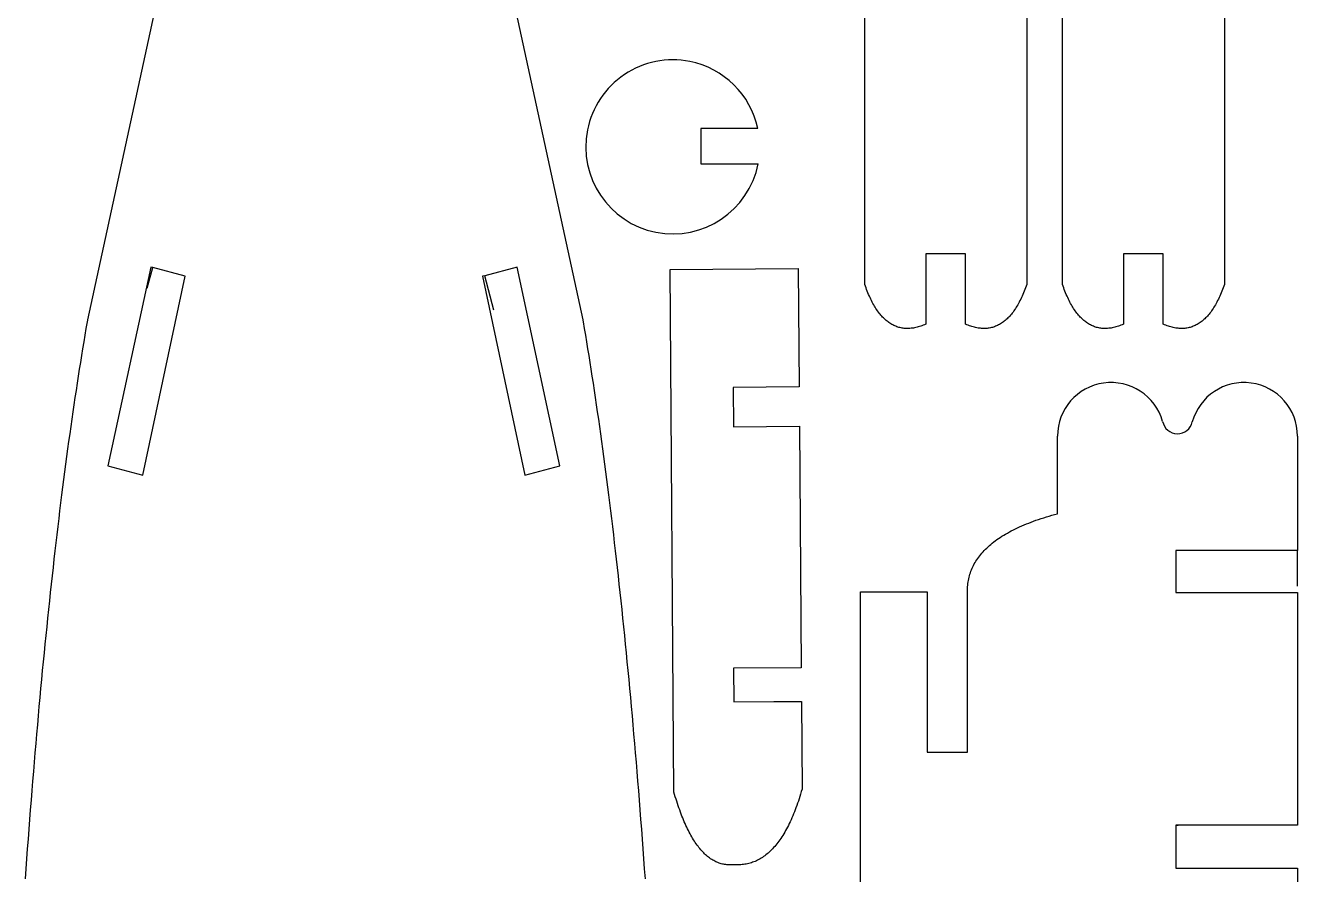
# Model space of a CAD drawing. Extents: x 0 to 450, y 0 to 350.
# Drawn here: x 158.4 to 265.2, y 162.7 to 234 of the extents above; entities that cross this region are included whole.
import ezdxf

# ---------------------------------------------------------------- set-up
doc = ezdxf.new("R2010")
doc.units = 0
doc.header["$MEASUREMENT"] = 0
doc.layers.add('DEFAULT', color=7, linetype='Continuous')

msp = doc.modelspace()

# ---------------------------------------------------------------- linework, layer by layer
at = {"layer": 'DEFAULT'}
for p, q in [((228.8262, 212.2353), (228.8262, 330.1474)), ((242.4196, 330.1474), (242.4196, 212.2353)), ((245.4211, 212.2353), (245.4211, 330.1474)), ((259.0146, 330.1474), (259.0146, 212.2353)), ((163.5962, 209.272), (175.6911, 264.9446)), ((193.0534, 264.9446), (205.1483, 209.272)), ((219.8549, 225.3177), (215.0686, 225.3177)), ((215.0686, 225.3177), (215.0686, 222.3668)), ((215.0686, 222.3668), (219.879, 222.3668)), ((237.2969, 214.8098), (233.9487, 214.8098)), ((233.9487, 214.8098), (233.9487, 208.8884)), ((237.2969, 209.0014), (237.2969, 214.8098)), ((253.8919, 214.8098), (250.5437, 214.8098)), ((250.5437, 214.8098), (250.5437, 208.8884)), ((253.8919, 209.0014), (253.8919, 214.8098)), ((168.8831, 213.6947), (165.2848, 197.0002)), ((168.5894, 211.909), (169.0555, 213.6485)), ((169.0555, 213.6485), (168.8831, 213.6947)), ((171.7772, 212.9193), (169.0555, 213.6485)), ((199.6403, 213.6947), (196.9186, 212.9655)), ((203.2386, 197.0002), (199.6403, 213.6947)), ((168.2232, 196.2128), (171.7772, 212.9193)), ((196.9186, 212.9655), (196.7463, 212.9193)), ((196.7463, 212.9193), (200.3002, 196.2128)), ((197.6951, 210.0677), (196.9186, 212.9655)), ((212.4824, 213.4794), (223.2364, 213.559)), ((212.8068, 169.6183), (212.4824, 213.4794)), ((223.2364, 213.559), (223.31, 203.6248)), ((228.8786, 212.0854), (228.8262, 212.2353)), ((228.9319, 211.9386), (228.8786, 212.0854)), ((228.9859, 211.7949), (228.9319, 211.9386)), ((229.0409, 211.6543), (228.9859, 211.7949)), ((229.0968, 211.5168), (229.0409, 211.6543)), ((229.1536, 211.3824), (229.0968, 211.5168)), ((242.1489, 211.5168), (242.0921, 211.3824)), ((242.2048, 211.6543), (242.1489, 211.5168)), ((242.2598, 211.7949), (242.2048, 211.6543)), ((242.3139, 211.9386), (242.2598, 211.7949)), ((242.3672, 212.0854), (242.3139, 211.9386)), ((242.4196, 212.2353), (242.3672, 212.0854)), ((245.4735, 212.0854), (245.4211, 212.2353)), ((245.5268, 211.9386), (245.4735, 212.0854)), ((245.5809, 211.7949), (245.5268, 211.9386)), ((245.6359, 211.6543), (245.5809, 211.7949)), ((245.6918, 211.5168), (245.6359, 211.6543)), ((245.7486, 211.3824), (245.6918, 211.5168)), ((258.7439, 211.5168), (258.6871, 211.3824)), ((258.7998, 211.6543), (258.7439, 211.5168)), ((258.8548, 211.7949), (258.7998, 211.6543)), ((258.9089, 211.9386), (258.8548, 211.7949)), ((258.9622, 212.0854), (258.9089, 211.9386)), ((259.0146, 212.2353), (258.9622, 212.0854)), ((229.2113, 211.2511), (229.1536, 211.3824)), ((229.2698, 211.1229), (229.2113, 211.2511)), ((229.3292, 210.9978), (229.2698, 211.1229)), ((229.3895, 210.8758), (229.3292, 210.9978)), ((229.4507, 210.7569), (229.3895, 210.8758)), ((229.5127, 210.6411), (229.4507, 210.7569)), ((229.5756, 210.5284), (229.5127, 210.6411)), ((229.6394, 210.4188), (229.5756, 210.5284)), ((229.7041, 210.3123), (229.6394, 210.4188)), ((241.6063, 210.4188), (241.5416, 210.3123)), ((241.6701, 210.5284), (241.6063, 210.4188)), ((241.733, 210.6411), (241.6701, 210.5284)), ((241.7951, 210.7569), (241.733, 210.6411)), ((241.8562, 210.8758), (241.7951, 210.7569)), ((241.9165, 210.9978), (241.8562, 210.8758)), ((241.9759, 211.1229), (241.9165, 210.9978)), ((242.0344, 211.2511), (241.9759, 211.1229)), ((242.0921, 211.3824), (242.0344, 211.2511)), ((245.8063, 211.2511), (245.7486, 211.3824)), ((245.8648, 211.1229), (245.8063, 211.2511)), ((245.9242, 210.9978), (245.8648, 211.1229)), ((245.9845, 210.8758), (245.9242, 210.9978)), ((246.0457, 210.7569), (245.9845, 210.8758)), ((246.1077, 210.6411), (246.0457, 210.7569)), ((246.1706, 210.5284), (246.1077, 210.6411)), ((246.2344, 210.4188), (246.1706, 210.5284)), ((246.2991, 210.3123), (246.2344, 210.4188)), ((258.2013, 210.4188), (258.1366, 210.3123)), ((258.2651, 210.5284), (258.2013, 210.4188)), ((258.328, 210.6411), (258.2651, 210.5284)), ((258.39, 210.7569), (258.328, 210.6411)), ((258.4512, 210.8758), (258.39, 210.7569)), ((258.5115, 210.9978), (258.4512, 210.8758)), ((258.5709, 211.1229), (258.5115, 210.9978)), ((258.6294, 211.2511), (258.5709, 211.1229)), ((258.6871, 211.3824), (258.6294, 211.2511)), ((229.7697, 210.2089), (229.7041, 210.3123)), ((229.8361, 210.1086), (229.7697, 210.2089)), ((229.9034, 210.0114), (229.8361, 210.1086)), ((229.9716, 209.9173), (229.9034, 210.0114)), ((230.0407, 209.8262), (229.9716, 209.9173)), ((230.1106, 209.7383), (230.0407, 209.8262)), ((230.1814, 209.6535), (230.1106, 209.7383)), ((230.2531, 209.5718), (230.1814, 209.6535)), ((230.3257, 209.4931), (230.2531, 209.5718)), ((230.3992, 209.4176), (230.3257, 209.4931)), ((230.4735, 209.3452), (230.3992, 209.4176)), ((230.5487, 209.2758), (230.4735, 209.3452)), ((240.7722, 209.3452), (240.697, 209.2758)), ((240.8465, 209.4176), (240.7722, 209.3452)), ((240.92, 209.4931), (240.8465, 209.4176)), ((240.9926, 209.5718), (240.92, 209.4931)), ((241.0643, 209.6535), (240.9926, 209.5718)), ((241.1351, 209.7383), (241.0643, 209.6535)), ((241.2051, 209.8262), (241.1351, 209.7383)), ((241.2741, 209.9173), (241.2051, 209.8262)), ((241.3423, 210.0114), (241.2741, 209.9173)), ((241.4096, 210.1086), (241.3423, 210.0114)), ((241.4761, 210.2089), (241.4096, 210.1086)), ((241.5416, 210.3123), (241.4761, 210.2089)), ((246.3647, 210.2089), (246.2991, 210.3123)), ((246.4311, 210.1086), (246.3647, 210.2089)), ((246.4984, 210.0114), (246.4311, 210.1086)), ((246.5666, 209.9173), (246.4984, 210.0114)), ((246.6357, 209.8262), (246.5666, 209.9173)), ((246.7056, 209.7383), (246.6357, 209.8262)), ((246.7764, 209.6535), (246.7056, 209.7383)), ((246.8481, 209.5718), (246.7764, 209.6535)), ((246.9207, 209.4931), (246.8481, 209.5718)), ((246.9942, 209.4176), (246.9207, 209.4931)), ((247.0685, 209.3452), (246.9942, 209.4176)), ((247.1437, 209.2758), (247.0685, 209.3452)), ((257.3672, 209.3452), (257.292, 209.2758)), ((257.4415, 209.4176), (257.3672, 209.3452)), ((257.515, 209.4931), (257.4415, 209.4176)), ((257.5876, 209.5718), (257.515, 209.4931)), ((257.6593, 209.6535), (257.5876, 209.5718)), ((257.7301, 209.7383), (257.6593, 209.6535)), ((257.8, 209.8262), (257.7301, 209.7383)), ((257.869, 209.9173), (257.8, 209.8262)), ((257.9373, 210.0114), (257.869, 209.9173)), ((258.0045, 210.1086), (257.9373, 210.0114)), ((258.071, 210.2089), (258.0045, 210.1086)), ((258.1366, 210.3123), (258.071, 210.2089)), ((163.3748, 207.9716), (163.4693, 208.5318)), ((163.4693, 208.5318), (163.5644, 209.0876)), ((163.5644, 209.0876), (163.5882, 209.2259)), ((163.5882, 209.2259), (163.5942, 209.2605)), ((163.5942, 209.2605), (163.5957, 209.2691)), ((163.5957, 209.2691), (163.5962, 209.272)), ((205.1483, 209.272), (205.1488, 209.2691)), ((205.1488, 209.2691), (205.1503, 209.2605)), ((205.1503, 209.2605), (205.1563, 209.2259)), ((205.1563, 209.2259), (205.1801, 209.0876)), ((205.1801, 209.0876), (205.2752, 208.5318)), ((205.2752, 208.5318), (205.3697, 207.9716)), ((230.6248, 209.2096), (230.5487, 209.2758)), ((230.7018, 209.1465), (230.6248, 209.2096)), ((230.7796, 209.0864), (230.7018, 209.1465)), ((230.8583, 209.0295), (230.7796, 209.0864)), ((230.938, 208.9757), (230.8583, 209.0295)), ((231.0184, 208.9249), (230.938, 208.9757)), ((231.0998, 208.8773), (231.0184, 208.9249)), ((231.182, 208.8327), (231.0998, 208.8773)), ((231.2651, 208.7913), (231.182, 208.8327)), ((231.3491, 208.7529), (231.2651, 208.7913)), ((231.434, 208.7177), (231.3491, 208.7529)), ((231.5197, 208.6855), (231.434, 208.7177)), ((231.6064, 208.6564), (231.5197, 208.6855)), ((231.6939, 208.6305), (231.6064, 208.6564)), ((231.7823, 208.6076), (231.6939, 208.6305)), ((231.8715, 208.5879), (231.7823, 208.6076)), ((231.9616, 208.5712), (231.8715, 208.5879)), ((232.0527, 208.5576), (231.9616, 208.5712)), ((232.1446, 208.5471), (232.0527, 208.5576)), ((232.2373, 208.5398), (232.1446, 208.5471)), ((232.331, 208.5355), (232.2373, 208.5398)), ((232.4255, 208.5343), (232.331, 208.5355)), ((232.5209, 208.5362), (232.4255, 208.5343)), ((232.6172, 208.5413), (232.5209, 208.5362)), ((232.7143, 208.5494), (232.6172, 208.5413)), ((232.8124, 208.5606), (232.7143, 208.5494)), ((232.9113, 208.5749), (232.8124, 208.5606)), ((233.0111, 208.5923), (232.9113, 208.5749)), ((233.1117, 208.6128), (233.0111, 208.5923)), ((233.2133, 208.6364), (233.1117, 208.6128)), ((233.3157, 208.6631), (233.2133, 208.6364)), ((233.419, 208.693), (233.3157, 208.6631)), ((233.5232, 208.7259), (233.419, 208.693)), ((233.6283, 208.7619), (233.5232, 208.7259)), ((233.7342, 208.801), (233.6283, 208.7619)), ((233.841, 208.8431), (233.7342, 208.801)), ((233.9487, 208.8884), (233.841, 208.8431)), ((237.297, 208.8884), (237.297, 209.0014)), ((237.4047, 208.8431), (237.297, 208.8884)), ((237.5115, 208.801), (237.4047, 208.8431)), ((237.6175, 208.7619), (237.5115, 208.801)), ((237.7225, 208.7259), (237.6175, 208.7619)), ((237.8267, 208.693), (237.7225, 208.7259)), ((237.93, 208.6631), (237.8267, 208.693)), ((238.0324, 208.6364), (237.93, 208.6631)), ((238.134, 208.6128), (238.0324, 208.6364)), ((238.2346, 208.5923), (238.134, 208.6128)), ((238.3344, 208.5749), (238.2346, 208.5923)), ((238.4333, 208.5606), (238.3344, 208.5749)), ((238.5314, 208.5494), (238.4333, 208.5606)), ((238.6285, 208.5413), (238.5314, 208.5494)), ((238.7248, 208.5362), (238.6285, 208.5413)), ((238.8202, 208.5343), (238.7248, 208.5362)), ((238.9147, 208.5355), (238.8202, 208.5343)), ((239.0084, 208.5398), (238.9147, 208.5355)), ((239.1012, 208.5471), (239.0084, 208.5398)), ((239.1931, 208.5576), (239.1012, 208.5471)), ((239.2841, 208.5712), (239.1931, 208.5576)), ((239.3742, 208.5879), (239.2841, 208.5712)), ((239.4635, 208.6076), (239.3742, 208.5879)), ((239.5518, 208.6305), (239.4635, 208.6076)), ((239.6393, 208.6564), (239.5518, 208.6305)), ((239.726, 208.6855), (239.6393, 208.6564)), ((239.8117, 208.7177), (239.726, 208.6855)), ((239.8966, 208.7529), (239.8117, 208.7177)), ((239.9806, 208.7913), (239.8966, 208.7529)), ((240.0637, 208.8327), (239.9806, 208.7913)), ((240.1459, 208.8773), (240.0637, 208.8327)), ((240.2273, 208.9249), (240.1459, 208.8773)), ((240.3078, 208.9757), (240.2273, 208.9249)), ((240.3874, 209.0295), (240.3078, 208.9757)), ((240.4661, 209.0864), (240.3874, 209.0295)), ((240.5439, 209.1465), (240.4661, 209.0864)), ((240.6209, 209.2096), (240.5439, 209.1465)), ((240.697, 209.2758), (240.6209, 209.2096)), ((247.2198, 209.2096), (247.1437, 209.2758)), ((247.2968, 209.1465), (247.2198, 209.2096)), ((247.3746, 209.0864), (247.2968, 209.1465)), ((247.4533, 209.0295), (247.3746, 209.0864)), ((247.5329, 208.9757), (247.4533, 209.0295)), ((247.6134, 208.9249), (247.5329, 208.9757)), ((247.6948, 208.8773), (247.6134, 208.9249)), ((247.777, 208.8327), (247.6948, 208.8773)), ((247.8601, 208.7913), (247.777, 208.8327)), ((247.9441, 208.7529), (247.8601, 208.7913)), ((248.029, 208.7177), (247.9441, 208.7529)), ((248.1147, 208.6855), (248.029, 208.7177)), ((248.2014, 208.6564), (248.1147, 208.6855)), ((248.2889, 208.6305), (248.2014, 208.6564)), ((248.3772, 208.6076), (248.2889, 208.6305)), ((248.4665, 208.5879), (248.3772, 208.6076)), ((248.5566, 208.5712), (248.4665, 208.5879)), ((248.6476, 208.5576), (248.5566, 208.5712)), ((248.7395, 208.5471), (248.6476, 208.5576)), ((248.8323, 208.5398), (248.7395, 208.5471)), ((248.926, 208.5355), (248.8323, 208.5398)), ((249.0205, 208.5343), (248.926, 208.5355)), ((249.1159, 208.5362), (249.0205, 208.5343)), ((249.2122, 208.5413), (249.1159, 208.5362)), ((249.3093, 208.5494), (249.2122, 208.5413)), ((249.4074, 208.5606), (249.3093, 208.5494)), ((249.5063, 208.5749), (249.4074, 208.5606)), ((249.6061, 208.5923), (249.5063, 208.5749)), ((249.7067, 208.6128), (249.6061, 208.5923)), ((249.8083, 208.6364), (249.7067, 208.6128)), ((249.9107, 208.6631), (249.8083, 208.6364)), ((250.014, 208.693), (249.9107, 208.6631)), ((250.1182, 208.7259), (250.014, 208.693)), ((250.2232, 208.7619), (250.1182, 208.7259)), ((250.3292, 208.801), (250.2232, 208.7619)), ((250.436, 208.8431), (250.3292, 208.801)), ((250.5437, 208.8884), (250.436, 208.8431)), ((253.892, 208.8884), (253.892, 209.0014)), ((253.9997, 208.8431), (253.892, 208.8884)), ((254.1065, 208.801), (253.9997, 208.8431)), ((254.2125, 208.7619), (254.1065, 208.801)), ((254.3175, 208.7259), (254.2125, 208.7619)), ((254.4217, 208.693), (254.3175, 208.7259)), ((254.525, 208.6631), (254.4217, 208.693)), ((254.6274, 208.6364), (254.525, 208.6631)), ((254.729, 208.6128), (254.6274, 208.6364)), ((254.8296, 208.5923), (254.729, 208.6128)), ((254.9294, 208.5749), (254.8296, 208.5923)), ((255.0283, 208.5606), (254.9294, 208.5749)), ((255.1264, 208.5494), (255.0283, 208.5606)), ((255.2235, 208.5413), (255.1264, 208.5494)), ((255.3198, 208.5362), (255.2235, 208.5413)), ((255.4152, 208.5343), (255.3198, 208.5362)), ((255.5097, 208.5355), (255.4152, 208.5343)), ((255.6034, 208.5398), (255.5097, 208.5355)), ((255.6962, 208.5471), (255.6034, 208.5398)), ((255.788, 208.5576), (255.6962, 208.5471)), ((255.8791, 208.5712), (255.788, 208.5576)), ((255.9692, 208.5879), (255.8791, 208.5712)), ((256.0585, 208.6076), (255.9692, 208.5879)), ((256.1468, 208.6305), (256.0585, 208.6076)), ((256.2343, 208.6564), (256.1468, 208.6305)), ((256.321, 208.6855), (256.2343, 208.6564)), ((256.4067, 208.7177), (256.321, 208.6855)), ((256.4916, 208.7529), (256.4067, 208.7177)), ((256.5756, 208.7913), (256.4916, 208.7529)), ((256.6587, 208.8327), (256.5756, 208.7913)), ((256.7409, 208.8773), (256.6587, 208.8327)), ((256.8223, 208.9249), (256.7409, 208.8773)), ((256.9028, 208.9757), (256.8223, 208.9249)), ((256.9824, 209.0295), (256.9028, 208.9757)), ((257.0611, 209.0864), (256.9824, 209.0295)), ((257.1389, 209.1465), (257.0611, 209.0864)), ((257.2159, 209.2096), (257.1389, 209.1465)), ((257.292, 209.2758), (257.2159, 209.2096)), ((163.1873, 206.8384), (163.2807, 207.4071)), ((163.2807, 207.4071), (163.3748, 207.9716)), ((205.3697, 207.9716), (205.4637, 207.4071)), ((205.4637, 207.4071), (205.5572, 206.8384)), ((163.0019, 205.688), (163.0943, 206.2653)), ((163.0943, 206.2653), (163.1873, 206.8384)), ((205.5572, 206.8384), (205.6502, 206.2653)), ((205.6502, 206.2653), (205.7426, 205.688)), ((162.8186, 204.5203), (162.91, 205.1063)), ((162.91, 205.1063), (163.0019, 205.688)), ((205.7426, 205.688), (205.8345, 205.1063)), ((205.8345, 205.1063), (205.9259, 204.5203)), ((162.7278, 203.9301), (162.8186, 204.5203)), ((205.9259, 204.5203), (206.0167, 203.9301)), ((162.5477, 202.7366), (162.6375, 203.3355)), ((162.6375, 203.3355), (162.7278, 203.9301)), ((206.0167, 203.9301), (206.107, 203.3355)), ((206.107, 203.3355), (206.1968, 202.7366)), ((223.31, 203.6248), (217.785, 203.584)), ((217.785, 203.584), (217.8094, 200.2915)), ((162.3697, 201.526), (162.4584, 202.1334)), ((162.4584, 202.1334), (162.5477, 202.7366)), ((206.1968, 202.7366), (206.2861, 202.1334)), ((206.2861, 202.1334), (206.3748, 201.526)), ((162.1938, 200.298), (162.2815, 200.9142)), ((162.2815, 200.9142), (162.3697, 201.526)), ((206.3748, 201.526), (206.463, 200.9142)), ((206.463, 200.9142), (206.5507, 200.298)), ((162.1067, 199.6776), (162.1938, 200.298)), ((206.5507, 200.298), (206.6378, 199.6776)), ((217.8094, 200.2915), (223.3342, 200.3323)), ((223.3342, 200.3323), (223.4842, 180.054)), ((161.934, 198.424), (162.0201, 199.053)), ((162.0201, 199.053), (162.1067, 199.6776)), ((206.6378, 199.6776), (206.7244, 199.053)), ((206.7244, 199.053), (206.8105, 198.424)), ((245.0045, 192.9871), (245.0045, 199.497)), ((265.1612, 199.497), (265.1612, 189.8921)), ((161.7634, 197.1531), (161.8484, 197.7907)), ((161.8484, 197.7907), (161.934, 198.424)), ((206.8105, 198.424), (206.896, 197.7907)), ((206.896, 197.7907), (206.9811, 197.1531)), ((161.595, 195.8651), (161.6789, 196.5113)), ((161.6789, 196.5113), (161.7634, 197.1531)), ((165.2848, 197.0002), (168.2232, 196.2128)), ((200.3002, 196.2128), (203.2386, 197.0002)), ((206.9811, 197.1531), (207.0656, 196.5113)), ((207.0656, 196.5113), (207.1495, 195.8651)), ((161.5115, 195.2146), (161.595, 195.8651)), ((207.1495, 195.8651), (207.233, 195.2146)), ((161.3462, 193.9007), (161.4286, 194.5598)), ((161.4286, 194.5598), (161.5115, 195.2146)), ((207.233, 195.2146), (207.3159, 194.5598)), ((207.3159, 194.5598), (207.3983, 193.9007)), ((161.2644, 193.2373), (161.3462, 193.9007)), ((207.3983, 193.9007), (207.4801, 193.2373)), ((161.1023, 191.8976), (161.183, 192.5696)), ((161.183, 192.5696), (161.2644, 193.2373)), ((207.4801, 193.2373), (207.5614, 192.5696)), ((207.5614, 192.5696), (207.6422, 191.8976)), ((242.5892, 192.2009), (242.789, 192.2782)), ((242.789, 192.2782), (242.9927, 192.3543)), ((242.9927, 192.3543), (243.2004, 192.4293)), ((243.2004, 192.4293), (243.412, 192.5031)), ((243.412, 192.5031), (243.6276, 192.5757)), ((243.6276, 192.5757), (243.8471, 192.6472)), ((243.8471, 192.6472), (244.0706, 192.7175)), ((244.0706, 192.7175), (244.2981, 192.7866)), ((244.2981, 192.7866), (244.5296, 192.8546)), ((244.5296, 192.8546), (244.765, 192.9214)), ((244.765, 192.9214), (245.0045, 192.9871)), ((160.9423, 190.5408), (161.022, 191.2215)), ((161.022, 191.2215), (161.1023, 191.8976)), ((207.6422, 191.8976), (207.7225, 191.2215)), ((207.7225, 191.2215), (207.8022, 190.5408)), ((240.3471, 191.0901), (240.4963, 191.1825)), ((240.4963, 191.1825), (240.6494, 191.2738)), ((240.6494, 191.2738), (240.8064, 191.3639)), ((240.8064, 191.3639), (240.9672, 191.4528)), ((240.9672, 191.4528), (241.1318, 191.5406)), ((241.1318, 191.5406), (241.3004, 191.6272)), ((241.3004, 191.6272), (241.4728, 191.7127)), ((241.4728, 191.7127), (241.6491, 191.7969)), ((241.6491, 191.7969), (241.8293, 191.88)), ((241.8293, 191.88), (242.0134, 191.962)), ((242.0134, 191.962), (242.2014, 192.0428)), ((242.2014, 192.0428), (242.3934, 192.1224)), ((242.3934, 192.1224), (242.5892, 192.2009)), ((160.863, 189.8559), (160.9423, 190.5408)), ((207.8022, 190.5408), (207.8814, 189.8559)), ((238.9573, 189.9965), (239.0647, 190.1018)), ((239.0647, 190.1018), (239.1758, 190.2058)), ((239.1758, 190.2058), (239.2908, 190.3088)), ((239.2908, 190.3088), (239.4095, 190.4105)), ((239.4095, 190.4105), (239.532, 190.5111)), ((239.532, 190.5111), (239.6583, 190.6105)), ((239.6583, 190.6105), (239.7885, 190.7087)), ((239.7885, 190.7087), (239.9224, 190.8058)), ((239.9224, 190.8058), (240.0601, 190.9017)), ((240.0601, 190.9017), (240.2017, 190.9965)), ((240.2017, 190.9965), (240.3471, 191.0901)), ((160.7062, 188.4733), (160.7844, 189.1667)), ((160.7844, 189.1667), (160.863, 189.8559)), ((207.8814, 189.8559), (207.9601, 189.1667)), ((207.9601, 189.1667), (208.0383, 188.4733)), ((238.159, 188.997), (238.2328, 189.1127)), ((238.2328, 189.1127), (238.3104, 189.2273)), ((238.3104, 189.2273), (238.3916, 189.3407)), ((238.3916, 189.3407), (238.4765, 189.4529)), ((238.4765, 189.4529), (238.5652, 189.564)), ((238.5652, 189.564), (238.6576, 189.6738)), ((238.6576, 189.6738), (238.7537, 189.7826)), ((238.7537, 189.7826), (238.8536, 189.8901)), ((238.8536, 189.8901), (238.9573, 189.9965)), ((265.1529, 189.8921), (254.9294, 189.8921)), ((254.9294, 189.8921), (254.9294, 186.3703)), ((265.1529, 186.8921), (265.1529, 189.8921)), ((265.1612, 189.8921), (265.1529, 189.8921)), ((160.6286, 187.7755), (160.7062, 188.4733)), ((208.0383, 188.4733), (208.1159, 187.7755)), ((237.6604, 187.9032), (237.7011, 188.0294)), ((237.7011, 188.0294), (237.7455, 188.1544)), ((237.7455, 188.1544), (237.7936, 188.2783)), ((237.7936, 188.2783), (237.8453, 188.401)), ((237.8453, 188.401), (237.9007, 188.5225)), ((237.9007, 188.5225), (237.9598, 188.6429)), ((237.9598, 188.6429), (238.0225, 188.7621)), ((238.0225, 188.7621), (238.0889, 188.8801)), ((238.0889, 188.8801), (238.159, 188.997)), ((160.4749, 186.3669), (160.5515, 187.0733)), ((160.5515, 187.0733), (160.6286, 187.7755)), ((208.1159, 187.7755), (208.193, 187.0733)), ((208.193, 187.0733), (208.2696, 186.3669)), ((237.4644, 186.8517), (237.4763, 186.9873)), ((237.4763, 186.9873), (237.4918, 187.1216)), ((237.4918, 187.1216), (237.5108, 187.2548)), ((237.5108, 187.2548), (237.5335, 187.3868)), ((237.5335, 187.3868), (237.5598, 187.5176)), ((237.5598, 187.5176), (237.5897, 187.6473)), ((237.5897, 187.6473), (237.6232, 187.7758)), ((237.6232, 187.7758), (237.6604, 187.9032)), ((160.3989, 185.6563), (160.4749, 186.3669)), ((208.2696, 186.3669), (208.3456, 185.6563)), ((228.4626, 159.7968), (228.4626, 186.4382)), ((228.4626, 186.4382), (234.0569, 186.4382)), ((234.0569, 186.4382), (234.0569, 172.954)), ((237.4501, 186.4382), (237.4513, 186.5772)), ((237.4501, 172.954), (237.4501, 186.4382)), ((237.4513, 186.5772), (237.4561, 186.7151)), ((237.4561, 186.7151), (237.4644, 186.8517)), ((254.9294, 186.3703), (265.1612, 186.3703)), ((265.1612, 186.3703), (265.1612, 166.8404)), ((160.2484, 184.222), (160.3234, 184.9413)), ((160.3234, 184.9413), (160.3989, 185.6563)), ((208.3456, 185.6563), (208.4211, 184.9413)), ((208.4211, 184.9413), (208.4961, 184.222)), ((160.174, 183.4984), (160.2484, 184.222)), ((208.4961, 184.222), (208.5705, 183.4984)), ((160.0266, 182.0383), (160.1, 182.7704)), ((160.1, 182.7704), (160.174, 183.4984)), ((208.5705, 183.4984), (208.6444, 182.7704)), ((208.6444, 182.7704), (208.7178, 182.0383)), ((159.9538, 181.3018), (160.0266, 182.0383)), ((208.7178, 182.0383), (208.7907, 181.3018)), ((159.8096, 179.8159), (159.8814, 180.561)), ((159.8814, 180.561), (159.9538, 181.3018)), ((208.7907, 181.3018), (208.863, 180.561)), ((208.863, 180.561), (208.9348, 179.8159)), ((159.7384, 179.0664), (159.8096, 179.8159)), ((208.9348, 179.8159), (209.0061, 179.0664)), ((223.4842, 180.054), (217.8065, 180.012)), ((217.8065, 180.012), (217.8274, 177.1884)), ((159.6676, 178.3127), (159.7384, 179.0664)), ((209.0061, 179.0664), (209.0769, 178.3127)), ((159.5277, 176.7924), (159.5974, 177.5547)), ((159.5974, 177.5547), (159.6676, 178.3127)), ((209.0769, 178.3127), (209.1471, 177.5547)), ((209.1471, 177.5547), (209.2168, 176.7924)), ((159.4585, 176.0258), (159.5277, 176.7924)), ((209.2168, 176.7924), (209.286, 176.0258)), ((217.8274, 177.1884), (221.1957, 177.2133)), ((221.1958, 177.2133), (223.5052, 177.2304)), ((223.5052, 177.2304), (223.5597, 169.8555)), ((159.3218, 174.4797), (159.3899, 175.2549)), ((159.3899, 175.2549), (159.4585, 176.0258)), ((209.286, 176.0258), (209.3546, 175.2549)), ((209.3546, 175.2549), (209.4227, 174.4797)), ((159.2542, 173.7001), (159.3218, 174.4797)), ((209.4227, 174.4797), (209.4903, 173.7001)), ((159.1872, 172.9163), (159.2542, 173.7001)), ((209.4903, 173.7001), (209.5573, 172.9163)), ((159.0546, 171.3358), (159.1206, 172.1282)), ((159.1206, 172.1282), (159.1872, 172.9163)), ((209.5573, 172.9163), (209.6238, 172.1282)), ((209.6238, 172.1282), (209.6898, 171.3358)), ((234.0569, 172.954), (237.4501, 172.954)), ((158.9892, 170.539), (159.0546, 171.3358)), ((209.6898, 171.3358), (209.7553, 170.539)), ((158.9242, 169.7379), (158.9892, 170.539)), ((209.7553, 170.539), (209.8202, 169.7379)), ((223.5597, 169.8555), (223.4998, 169.6495)), ((158.796, 168.123), (158.8598, 168.9326)), ((158.8598, 168.9326), (158.9242, 169.7379)), ((209.8202, 169.7379), (209.8846, 168.9326)), ((209.8846, 168.9326), (209.9485, 168.123)), ((212.8646, 169.4183), (212.8068, 169.6183)), ((212.9231, 169.2216), (212.8646, 169.4183)), ((212.9822, 169.0283), (212.9231, 169.2216)), ((213.042, 168.8383), (212.9822, 169.0283)), ((213.1025, 168.6516), (213.042, 168.8383)), ((223.2507, 168.8596), (223.186, 168.6707)), ((223.3143, 169.052), (223.2507, 168.8596)), ((223.3771, 169.2478), (223.3143, 169.052)), ((223.4389, 169.447), (223.3771, 169.2478)), ((223.4998, 169.6495), (223.4389, 169.447)), ((158.7326, 167.3091), (158.796, 168.123)), ((209.9485, 168.123), (210.0119, 167.3091)), ((213.1636, 168.4682), (213.1025, 168.6516)), ((213.2254, 168.2881), (213.1636, 168.4682)), ((213.2878, 168.1114), (213.2254, 168.2881)), ((213.3508, 167.938), (213.2878, 168.1114)), ((213.4146, 167.7679), (213.3508, 167.938)), ((213.479, 167.6011), (213.4146, 167.7679)), ((222.8489, 167.7766), (222.7786, 167.608)), ((222.9182, 167.9486), (222.8489, 167.7766)), ((222.9866, 168.1241), (222.9182, 167.9486)), ((223.054, 168.3029), (222.9866, 168.1241)), ((223.1205, 168.4851), (223.054, 168.3029)), ((223.186, 168.6707), (223.1205, 168.4851)), ((158.6698, 166.4908), (158.7326, 167.3091)), ((210.0119, 167.3091), (210.0747, 166.4908)), ((213.5441, 167.4377), (213.479, 167.6011)), ((213.6098, 167.2775), (213.5441, 167.4377)), ((213.6763, 167.1207), (213.6098, 167.2775)), ((213.7433, 166.9672), (213.6763, 167.1207)), ((213.811, 166.8171), (213.7433, 166.9672)), ((213.8794, 166.6702), (213.811, 166.8171)), ((213.9484, 166.5267), (213.8794, 166.6702)), ((222.3375, 166.6675), (222.2607, 166.5226)), ((222.4134, 166.8158), (222.3375, 166.6675)), ((222.4883, 166.9674), (222.4134, 166.8158)), ((222.5623, 167.1225), (222.4883, 166.9674)), ((222.6353, 167.2809), (222.5623, 167.1225)), ((222.7075, 167.4428), (222.6353, 167.2809)), ((222.7786, 167.608), (222.7075, 167.4428)), ((255.1276, 166.8404), (254.9294, 166.8404)), ((254.9294, 166.8404), (254.9294, 163.2118)), ((265.1612, 166.8404), (254.9308, 166.8404)), ((254.9308, 166.8404), (255.1276, 166.8404)), ((158.5457, 164.8416), (158.6075, 165.6684)), ((158.6075, 165.6684), (158.6698, 166.4908)), ((210.0747, 166.4908), (210.137, 165.6684)), ((210.137, 165.6684), (210.1987, 164.8416)), ((214.0181, 166.3865), (213.9484, 166.5267)), ((214.0884, 166.2496), (214.0181, 166.3865)), ((214.1594, 166.1161), (214.0884, 166.2496)), ((214.2311, 165.9858), (214.1594, 166.1161)), ((214.3034, 165.8589), (214.2311, 165.9858)), ((214.3763, 165.7353), (214.3034, 165.8589)), ((214.45, 165.6151), (214.3763, 165.7353)), ((214.5243, 165.4981), (214.45, 165.6151)), ((221.6969, 165.6035), (221.6126, 165.4858)), ((221.7803, 165.7247), (221.6969, 165.6035)), ((221.8627, 165.8492), (221.7803, 165.7247)), ((221.9442, 165.9771), (221.8627, 165.8492)), ((222.0247, 166.1084), (221.9442, 165.9771)), ((222.1043, 166.2431), (222.0247, 166.1084)), ((222.183, 166.3812), (222.1043, 166.2431)), ((222.2607, 166.5226), (222.183, 166.3812)), ((158.4845, 164.0103), (158.5457, 164.8416)), ((210.1987, 164.8416), (210.26, 164.0103)), ((214.5992, 165.3845), (214.5243, 165.4981)), ((214.6748, 165.2742), (214.5992, 165.3845)), ((214.7511, 165.1672), (214.6748, 165.2742)), ((214.828, 165.0635), (214.7511, 165.1672)), ((214.9056, 164.9632), (214.828, 165.0635)), ((214.9838, 164.8662), (214.9056, 164.9632)), ((215.0627, 164.7725), (214.9838, 164.8662)), ((215.1423, 164.6821), (215.0627, 164.7725)), ((215.2225, 164.5951), (215.1423, 164.6821)), ((215.3034, 164.5113), (215.2225, 164.5951)), ((215.3849, 164.4309), (215.3034, 164.5113)), ((220.7182, 164.4952), (220.6236, 164.4148)), ((220.8119, 164.579), (220.7182, 164.4952)), ((220.9046, 164.6662), (220.8119, 164.579)), ((220.9964, 164.7568), (220.9046, 164.6662)), ((221.0872, 164.8507), (220.9964, 164.7568)), ((221.1771, 164.9481), (221.0872, 164.8507)), ((221.2661, 165.0489), (221.1771, 164.9481)), ((221.3541, 165.153), (221.2661, 165.0489)), ((221.4412, 165.2606), (221.3541, 165.153)), ((221.5274, 165.3715), (221.4412, 165.2606)), ((221.6126, 165.4858), (221.5274, 165.3715)), ((158.4238, 163.1749), (158.4845, 164.0103)), ((210.26, 164.0103), (210.3207, 163.1749)), ((215.4671, 164.3538), (215.3849, 164.4309)), ((215.5499, 164.2801), (215.4671, 164.3538)), ((215.6335, 164.2096), (215.5499, 164.2801)), ((215.7176, 164.1425), (215.6335, 164.2096)), ((215.8024, 164.0787), (215.7176, 164.1425)), ((215.8879, 164.0182), (215.8024, 164.0787)), ((215.9741, 163.9611), (215.8879, 164.0182)), ((216.0609, 163.9072), (215.9741, 163.9611)), ((216.1483, 163.8567), (216.0609, 163.9072)), ((216.2365, 163.8095), (216.1483, 163.8567)), ((216.3252, 163.7657), (216.2365, 163.8095)), ((216.4147, 163.7251), (216.3252, 163.7657)), ((216.5048, 163.6879), (216.4147, 163.7251)), ((216.5955, 163.654), (216.5048, 163.6879)), ((216.6869, 163.6234), (216.5955, 163.654)), ((216.779, 163.5961), (216.6869, 163.6234)), ((216.8717, 163.5722), (216.779, 163.5961)), ((216.9651, 163.5516), (216.8717, 163.5722)), ((217.0592, 163.5343), (216.9651, 163.5516)), ((217.1539, 163.5203), (217.0592, 163.5343)), ((217.2492, 163.5096), (217.1539, 163.5203)), ((217.3453, 163.5023), (217.2492, 163.5096)), ((217.4419, 163.4983), (217.3453, 163.5023)), ((217.5393, 163.4976), (217.4419, 163.4983)), ((217.6373, 163.5002), (217.5393, 163.4976)), ((217.7359, 163.5062), (217.6373, 163.5002)), ((217.8353, 163.5155), (217.7359, 163.5062)), ((217.9542, 163.5076), (217.8353, 163.5155)), ((218.0722, 163.5032), (217.9542, 163.5076)), ((218.1893, 163.5022), (218.0722, 163.5032)), ((218.3055, 163.5045), (218.1893, 163.5022)), ((218.4207, 163.5103), (218.3055, 163.5045)), ((218.5349, 163.5194), (218.4207, 163.5103)), ((218.6483, 163.5319), (218.5349, 163.5194)), ((218.7607, 163.5479), (218.6483, 163.5319)), ((218.8721, 163.5672), (218.7607, 163.5479)), ((218.9827, 163.5899), (218.8721, 163.5672)), ((219.0923, 163.616), (218.9827, 163.5899)), ((219.2009, 163.6455), (219.0923, 163.616)), ((219.3086, 163.6784), (219.2009, 163.6455)), ((219.4154, 163.7147), (219.3086, 163.6784)), ((219.5212, 163.7544), (219.4154, 163.7147)), ((219.6261, 163.7974), (219.5212, 163.7544)), ((219.7301, 163.8439), (219.6261, 163.7974)), ((219.8331, 163.8938), (219.7301, 163.8439)), ((219.9352, 163.947), (219.8331, 163.8938)), ((220.0364, 164.0037), (219.9352, 163.947)), ((220.1366, 164.0637), (220.0364, 164.0037)), ((220.2359, 164.1271), (220.1366, 164.0637)), ((220.3342, 164.194), (220.2359, 164.1271)), ((220.4316, 164.2642), (220.3342, 164.194)), ((220.5281, 164.3378), (220.4316, 164.2642)), ((220.6236, 164.4148), (220.5281, 164.3378)), ((158.3636, 162.3352), (158.4238, 163.1749)), ((210.3207, 163.1749), (210.3809, 162.3352)), ((254.9294, 163.2118), (265.1612, 163.2118)), ((265.1612, 163.2118), (265.1612, 153.5003))]:
    msp.add_line(p, q, dxfattribs=at)
for centre, radius, start, end in [((212.7127, 223.7838), 7.3051, 78.816601, 168.817562), ((212.7126, 223.7836), 7.3052, 12.122441, 78.816198), ((212.7127, 223.7836), 7.305, 168.816036, 258.815896), ((212.7127, 223.7837), 7.305, 258.816036, 348.815896), ((249.5045, 199.497), 4.5, 15.883804, 180), ((260.6612, 199.497), 4.4999, 0, 164.682907), ((255.0815, 200.9728), 1.2724, 191.064559, 346.960167)]:
    msp.add_arc(centre, radius, start, end, dxfattribs=at)

doc.saveas('drawing.dxf')
